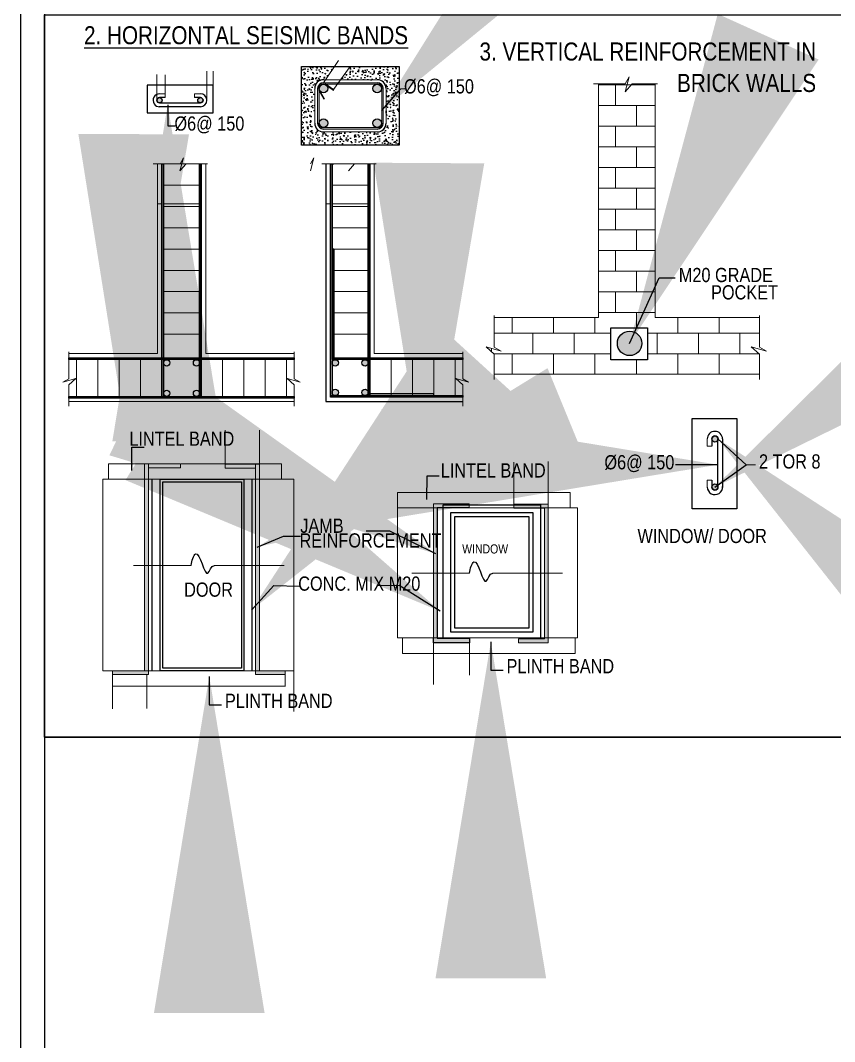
# Model space of a CAD drawing. Header units: metres. Extents: x 3750 to 6203, y 1588 to 3614.
# Drawn here: x 3829.11 to 3840, y 1618.74 to 1632.4 of the extents above; entities that cross this region are included whole.
import ezdxf

# ---------------------------------------------------------------- set-up
doc = ezdxf.new("R2010")
doc.units = ezdxf.units.M
doc.styles.add('style2a', font='swissc.ttf')
doc.styles.add('style3', font='swissc.ttf')
doc.dimstyles.new('Copy of APP', dxfattribs={"dimscale": 0, "dimtxt": 8, "dimasz": 4.5, "dimexe": 9, "dimexo": 9, "dimgap": 2, "dimtad": 0, "dimtih": 1, "dimtoh": 1, "dimzin": 4, "dimdsep": 46, "dimlunit": 4, "dimtxsty": 'style3', "dimblk": 'OPEN90', "dimblk1": 'OPEN90', "dimblk2": 'OBLIQUE', "dimcen": 0.09, "dimse1": 1, "dimse2": 1, "dimclrd": 4, "dimclre": 4, "dimclrt": 2, "dimadec": 0, "dimazin": 0, "dimtfac": 1, "dimtmove": 0, "dimatfit": 3, "dimfxl": 0, "dimtolj": 1, "dimtzin": 0, "dimarcsym": 0})

# ---------------------------------------------------------------- blocks, each defined once
blk = doc.blocks.new('_Oblique')
at = {"color": 0, "linetype": 'ByBlock', "lineweight": -2}
blk.add_line((-0.5, -0.5), (0.5, 0.5), dxfattribs=at)
blk = doc.blocks.new('_Open90')
at = {"color": 0, "linetype": 'ByBlock'}
for p, q in [((-0.5, 0.5), (0, 0)), ((0, 0), (-1, 0)), ((0, 0), (-0.5, -0.5))]:
    blk.add_line(p, q, dxfattribs=at)

msp = doc.modelspace()

# ---------------------------------------------------------------- hatches: boundary and pattern name
h = msp.add_hatch()
h.set_pattern_fill('AR-CONC', color=256, scale=0.019612, style=0)
h.set_pattern_definition([(50, (3866.22729, 1560.3444), (0.14066894, -0.01230694), [0.01470899, -0.16179885]), (355, (3866.2273, 1560.3444), (-0.02721189, 0.14751978), [0.0117672, -0.12943908]), (100.4514, (3866.23902, 1560.34338), (0.11345716, 0.13521276), [0.01250071, -0.13750786]), (46.1842, (3866.2273, 1560.38363), (0.20930712, -0.03246156), [0.0220635, -0.2426983]), (96.6356, (3866.24474, 1560.38092), (0.1833059, 0.1910438), [0.0187511, -0.20626176]), (351.1842, (3866.2273, 1560.38363), (0.18330573, 0.19104396), [0.0176508, -0.1941586]), (21, (3866.2469, 1560.37382), (0.1170653, -0.07896154), [0.01470899, -0.16179885]), (326, (3866.2469, 1560.37382), (0.04771896, 0.1422163), [0.0117672, -0.12943908]), (71.4514, (3866.25666, 1560.36724), (0.1647843, 0.06325462), [0.01250071, -0.13750786]), (37.5, (3866.227293, 1560.344404), (0.00238479, 0.065287082), [0, -0.12787012, 0, -0.13140028, 0, -0.12992938]), (7.5, (3866.22729, 1560.344404), (0.05159315, 0.077351953), [0, -0.07491777, 0, -0.124928324, 0, -0.049520254]), (327.5, (3866.18356, 1560.344404), (0.10469316, -0.004423457), [0, -0.049029955, 0, -0.15297346, 0, -0.20298401]), (317.5, (3866.16395, 1560.3444), (0.11437437, 0.01963257), [0, -0.06373894, 0, -0.10159007, 0, -0.14414807])])
h.paths.add_polyline_path([(3833.0454, 1631.4841, -0.4142136), (3833.1631, 1631.6018), (3833.1895, 1631.6018), (3833.3086, 1631.7783), (3832.8689, 1631.7783), (3832.8689, 1630.7271), (3834.1768, 1630.7271), (3834.1768, 1631.7783), (3833.5191, 1631.7783), (3833.3931, 1631.6018), (3833.8826, 1631.6018, -0.4142136), (3834.0003, 1631.4841), (3834.0003, 1631.0212, -0.4142136), (3833.8826, 1630.9036), (3833.1631, 1630.9036, -0.4142136), (3833.0454, 1631.0212)])
h = msp.add_hatch(color=256)
h.paths.add_polyline_path([(3833.8826, 1631.5625), (3833.1631, 1631.5625, 0.4142136), (3833.0846, 1631.4841), (3833.0846, 1631.0212, 0.4142136), (3833.1631, 1630.9428), (3833.8826, 1630.9428, 0.4142136), (3833.9611, 1631.0212), (3833.9611, 1631.4841, 0.4142136)])
h.paths.add_polyline_path([(3833.1631, 1631.5429, 0.4142136), (3833.1042, 1631.4841), (3833.1042, 1631.0212, 0.4142136), (3833.1631, 1630.9624), (3833.8826, 1630.9624, 0.4142136), (3833.9415, 1631.0212), (3833.9415, 1631.4841, 0.4142136), (3833.8826, 1631.5429)], flags=16)
h = msp.add_hatch(color=256)
h.paths.add_polyline_path([(3833.1964, 1631.5429), (3833.1795, 1631.5429), (3833.186, 1631.5383, -0.1104588), (3833.2069, 1631.5234), (3833.2979, 1631.4584), (3833.3036, 1631.4664)])
h.paths.add_polyline_path([(3833.1184, 1631.4458, -0.0993621), (3833.1071, 1631.466), (3833.1042, 1631.4711), (3833.1042, 1631.451), (3833.1665, 1631.3399), (3833.175, 1631.3447)])
h = msp.add_hatch(color=256)
h.paths.add_polyline_path([(3833.2069, 1631.5234), (3833.186, 1631.5383, 0.5368082), (3833.1042, 1631.4841, 0.0782378), (3833.1071, 1631.466), (3833.1184, 1631.4458, 0.6963652), (3833.2219, 1631.4841, 0.1847878)])
h.paths.add_polyline_path([(3833.9399, 1631.4841, 1), (3833.8222, 1631.4841, 1)])
h.paths.add_polyline_path([(3833.9399, 1631.0212, 1), (3833.8222, 1631.0212, 1)])
h.paths.add_polyline_path([(3833.1042, 1631.0212, 0.4142136), (3833.1631, 1630.9624, 0.4142136), (3833.2219, 1631.0212, 1)])
h = msp.add_hatch(color=256)
h.paths.add_polyline_path([(3831.006, 1631.3281, 0.3786809), (3830.9752, 1631.363), (3830.9709, 1631.363, 0.4130943), (3830.9357, 1631.328, 0.9981467)])
h.paths.add_polyline_path([(3831.5173, 1631.363, 0.4142136), (3831.4821, 1631.3279, 1), (3831.5524, 1631.3279, 0.4142136)])
for points in [[(3831.0246, 1630.4761), (3831.0021, 1630.4761), (3831.0021, 1627.3556), (3831.0246, 1627.3556)], [(3831.5295, 1630.4761), (3831.507, 1630.4761), (3831.507, 1627.3556), (3831.5295, 1627.3556)], [(3833.2777, 1630.4761), (3833.2552, 1630.4761), (3833.2552, 1627.3556), (3833.2777, 1627.3556)], [(3833.7826, 1630.4761), (3833.7601, 1630.4761), (3833.7601, 1627.3556), (3833.7826, 1627.3556)], [(3833.3023, 1629.337), (3833.2777, 1629.337), (3833.2777, 1627.8604), (3833.3023, 1627.8604)], [(3837.4197, 1628.0762, 1), (3837.0919, 1628.0762, 1)], [(3832.771, 1627.8604), (3832.771, 1627.8829), (3829.758, 1627.8829), (3829.758, 1627.8604)], [(3832.771, 1627.3443), (3832.771, 1627.3668), (3829.758, 1627.3668), (3829.758, 1627.3443)], [(3835.0253, 1627.3556), (3835.0253, 1627.3781), (3833.2552, 1627.3781), (3833.2552, 1627.3556)], [(3834.6382, 1627.3781), (3834.6382, 1627.4027), (3833.7826, 1627.4027), (3833.7826, 1627.3781)]]:
    msp.add_hatch(color=256).paths.add_polyline_path(points)
h = msp.add_hatch(color=256)
h.paths.add_polyline_path([(3831.1093, 1627.815, 1), (3831.0246, 1627.815, 1)])
h.paths.add_polyline_path([(3831.507, 1627.8263, 0.872712), (3831.4237, 1627.815, 0.872712), (3831.507, 1627.8036)])
h.paths.add_polyline_path([(3831.507, 1627.4194, 0.872712), (3831.4237, 1627.408, 0.3473341), (3831.4563, 1627.3668), (3831.4759, 1627.3668, 0.2729211), (3831.507, 1627.3967)])
h.paths.add_polyline_path([(3831.0246, 1627.408, 0.3473341), (3831.0571, 1627.3668), (3831.0768, 1627.3668, 0.3473341), (3831.1093, 1627.408, 1)])
h = msp.add_hatch(color=256)
h.paths.add_polyline_path([(3833.3625, 1627.8153, 1), (3833.2777, 1627.8153, 1)])
h.paths.add_polyline_path([(3833.7601, 1627.8267, 0.872712), (3833.6769, 1627.8153, 0.872712), (3833.7601, 1627.804)])
h.paths.add_polyline_path([(3833.7601, 1627.4307, 0.872712), (3833.6769, 1627.4193, 0.3473341), (3833.7095, 1627.3781), (3833.7291, 1627.3781, 0.2729211), (3833.7601, 1627.4079)])
h.paths.add_polyline_path([(3833.3625, 1627.4193, 1), (3833.2777, 1627.4193, 0.3473341), (3833.3103, 1627.3781), (3833.3299, 1627.3781, 0.3473341)])
h = msp.add_hatch(color=256)
h.paths.add_polyline_path([(3838.3959, 1626.1957, 0.3786809), (3838.3549, 1626.1595), (3838.3549, 1626.1544, 0.4130943), (3838.3961, 1626.113, 0.9981467)])
h.paths.add_polyline_path([(3838.3549, 1626.7972, 0.4142136), (3838.3963, 1626.7559, 1), (3838.3963, 1626.8386, 0.4142136)])
h = msp.add_hatch(color=256)
h.paths.add_polyline_path([(3830.8228, 1626.4133), (3831.2514, 1626.4133), (3831.2514, 1626.4653), (3830.7708, 1626.4653), (3830.7708, 1623.6973), (3830.3414, 1623.6973), (3830.3414, 1623.6454), (3830.8228, 1623.6454)])
h.paths.add_polyline_path([(3832.3072, 1626.4604), (3831.8485, 1626.4604), (3831.8485, 1626.4084), (3832.2552, 1626.4084), (3832.2552, 1623.6454), (3832.6524, 1623.6454), (3832.6524, 1623.6973), (3832.3072, 1623.6973)])
h = msp.add_hatch(color=256)
h.paths.add_polyline_path([(3834.6323, 1624.0723), (3834.6842, 1624.0723), (3835.1156, 1624.0723), (3835.1156, 1624.1321), (3834.6842, 1624.1321), (3834.6842, 1625.8785), (3835.1129, 1625.8785), (3835.1129, 1625.9304), (3834.6323, 1625.9304)])
h.paths.add_polyline_path([(3836.1688, 1625.9255), (3835.71, 1625.9255), (3835.71, 1625.8736), (3836.1167, 1625.8736), (3836.1167, 1624.1242), (3835.7714, 1624.1242), (3835.7714, 1624.0723), (3836.1688, 1624.0723)])

# ---------------------------------------------------------------- linework, layer by layer
at = {"lineweight": 13}
for p, q in [((3833.3628, 1631.8586), (3833.1631, 1631.5625)), ((3831.6037, 1631.3279), (3831.6037, 1631.7157)), ((3831.6863, 1631.3455), (3831.6863, 1631.7157)), ((3833.5191, 1631.7783), (3833.2989, 1631.4697)), ((3830.9357, 1631.3279), (3830.9354, 1631.6721)), ((3831.0477, 1631.363), (3831.0477, 1631.6665)), ((3833.1631, 1631.6018), (3833.8826, 1631.6018)), ((3837.2504, 1631.6418), (3837.1946, 1631.4391)), ((3837.1975, 1631.5478), (3837.2504, 1631.6418)), ((3833.0454, 1631.0212), (3833.0454, 1631.4841)), ((3833.0846, 1631.0212), (3833.0846, 1631.4841)), ((3833.0957, 1631.4663), (3833.1665, 1631.3399)), ((3833.1042, 1631.0212), (3833.1042, 1631.4841)), ((3833.1042, 1631.4711), (3833.175, 1631.3447)), ((3833.1631, 1631.5625), (3833.8826, 1631.5625)), ((3833.1631, 1631.5429), (3833.8826, 1631.5429)), ((3833.1795, 1631.5429), (3833.2979, 1631.4584)), ((3833.1852, 1631.5509), (3833.3036, 1631.4664)), ((3833.2979, 1631.4584), (3833.3036, 1631.4664)), ((3833.9415, 1631.4841), (3833.9415, 1631.0212)), ((3833.9611, 1631.4841), (3833.9611, 1631.0212)), ((3834.0003, 1631.4841), (3834.0003, 1631.0212)), ((3836.774, 1631.5478), (3837.1975, 1631.5478)), ((3836.8406, 1631.5478), (3836.8406, 1628.4229)), ((3836.8406, 1631.5343), (3837.5995, 1631.5343)), ((3837.0689, 1631.2574), (3837.0689, 1631.5343)), ((3837.1946, 1631.4391), (3837.2916, 1631.5478)), ((3837.2916, 1631.5478), (3837.6302, 1631.5478)), ((3837.3458, 1631.5343), (3837.3458, 1631.5478)), ((3837.5995, 1631.5478), (3837.5995, 1628.4229)), ((3830.9709, 1631.4142), (3831.0477, 1631.4142)), ((3831.0477, 1631.4142), (3831.0477, 1631.363)), ((3831.437, 1631.4143), (3831.5173, 1631.4143)), ((3831.437, 1631.4143), (3831.437, 1631.363)), ((3833.1665, 1631.3399), (3833.175, 1631.3447)), ((3836.8406, 1631.2574), (3837.5995, 1631.2574)), ((3837.3458, 1630.9805), (3837.3458, 1631.2574)), ((3833.8826, 1630.9624), (3833.1631, 1630.9624)), ((3833.8826, 1630.9428), (3833.1631, 1630.9428)), ((3833.8826, 1630.9036), (3833.1631, 1630.9036)), ((3836.8406, 1630.9805), (3837.5995, 1630.9805)), ((3837.0689, 1630.7037), (3837.0689, 1630.9805)), ((3836.8406, 1630.7037), (3837.5995, 1630.7037)), ((3837.3458, 1630.4268), (3837.3458, 1630.7037)), ((3830.8866, 1630.4761), (3831.2466, 1630.4761)), ((3831.5295, 1630.4761), (3831.0246, 1630.4761)), ((3831.2915, 1630.556), (3831.2441, 1630.3838)), ((3831.2441, 1630.3838), (3831.3265, 1630.4761)), ((3831.2466, 1630.4761), (3831.2915, 1630.556)), ((3831.3265, 1630.4761), (3831.6144, 1630.4761)), ((3833.0355, 1630.556), (3832.9881, 1630.3838)), ((3832.9906, 1630.4761), (3833.0355, 1630.556)), ((3833.1397, 1630.4761), (3833.4997, 1630.4761)), ((3833.7826, 1630.4761), (3833.2777, 1630.4761)), ((3833.4972, 1630.3838), (3833.5797, 1630.4761)), ((3833.5797, 1630.4761), (3833.8675, 1630.4761)), ((3830.9432, 1630.4721), (3830.9432, 1627.9418)), ((3831.0021, 1630.4721), (3831.0021, 1627.3556)), ((3831.5295, 1630.4721), (3831.5295, 1627.3556)), ((3831.5883, 1630.4721), (3831.5883, 1627.9418)), ((3833.2552, 1630.4721), (3833.2552, 1627.3556)), ((3833.7826, 1630.4721), (3833.7826, 1627.3556)), ((3833.8414, 1630.4721), (3833.8414, 1627.9418)), ((3836.8406, 1630.4268), (3837.5995, 1630.4268)), ((3837.0689, 1630.1499), (3837.0689, 1630.4268)), ((3831.507, 1630.1913), (3831.0246, 1630.1913)), ((3833.7601, 1630.1913), (3833.2777, 1630.1913)), ((3836.8406, 1630.1499), (3837.5995, 1630.1499)), ((3837.3458, 1629.873), (3837.3458, 1630.1499)), ((3831.0021, 1629.9403), (3830.9493, 1629.9403)), ((3831.507, 1629.9403), (3831.0246, 1629.9403)), ((3833.2552, 1629.9403), (3833.2025, 1629.9403)), ((3833.7601, 1629.9403), (3833.2777, 1629.9403)), ((3831.507, 1629.9065), (3831.0246, 1629.9065)), ((3833.7601, 1629.9065), (3833.2777, 1629.9065)), ((3836.8406, 1629.873), (3837.5995, 1629.873)), ((3837.0689, 1629.5962), (3837.0689, 1629.873)), ((3831.507, 1629.6218), (3831.0246, 1629.6218)), ((3833.7601, 1629.6218), (3833.2777, 1629.6218)), ((3836.8406, 1629.5962), (3837.5995, 1629.5962)), ((3837.3458, 1629.3193), (3837.3458, 1629.5962)), ((3831.507, 1629.337), (3831.0246, 1629.337)), ((3833.7601, 1629.337), (3833.2777, 1629.337)), ((3836.8406, 1629.3193), (3837.5995, 1629.3193)), ((3837.0689, 1629.0424), (3837.0689, 1629.3193)), ((3831.507, 1629.0522), (3831.0246, 1629.0522)), ((3833.7601, 1629.0522), (3833.2777, 1629.0522)), ((3836.8406, 1629.0424), (3837.5995, 1629.0424)), ((3837.3458, 1628.7655), (3837.3458, 1629.0424)), ((3831.507, 1628.7674), (3831.0246, 1628.7674)), ((3833.7601, 1628.7674), (3833.2777, 1628.7674)), ((3836.8406, 1628.7655), (3837.5995, 1628.7655)), ((3837.0689, 1628.4887), (3837.0689, 1628.7655)), ((3831.507, 1628.4826), (3831.0246, 1628.4826)), ((3833.7601, 1628.4826), (3833.2777, 1628.4826)), ((3835.4462, 1628.4479), (3835.4462, 1628.0244)), ((3836.8406, 1628.4887), (3837.5995, 1628.4887)), ((3837.3458, 1628.2839), (3837.3458, 1628.4887)), ((3838.9909, 1628.4479), (3838.9909, 1628.0244)), ((3836.8406, 1628.4229), (3835.4462, 1628.4229)), ((3835.6845, 1628.2118), (3835.6845, 1628.4229)), ((3836.2383, 1628.2118), (3836.2383, 1628.4229)), ((3836.792, 1628.2118), (3836.792, 1628.4229)), ((3838.9909, 1628.4229), (3837.5995, 1628.4229)), ((3837.8995, 1628.2118), (3837.8995, 1628.4229)), ((3838.4533, 1628.2118), (3838.4533, 1628.4229)), ((3831.507, 1628.1978), (3831.0246, 1628.1978)), ((3833.7601, 1628.1978), (3833.2777, 1628.1978)), ((3835.4462, 1628.2118), (3837.0047, 1628.2118)), ((3835.9614, 1627.9349), (3835.9614, 1628.2118)), ((3836.5151, 1627.9349), (3836.5151, 1628.2118)), ((3837.497, 1628.2118), (3838.9909, 1628.2118)), ((3837.6226, 1627.9349), (3837.6226, 1628.2118)), ((3838.1764, 1627.9349), (3838.1764, 1628.2118)), ((3838.7301, 1627.9349), (3838.7301, 1628.2118)), ((3835.5402, 1627.9715), (3835.3375, 1628.0274)), ((3835.3375, 1628.0274), (3835.4462, 1627.9304)), ((3835.4462, 1628.0244), (3835.5402, 1627.9715)), ((3838.8822, 1628.0274), (3838.9909, 1627.9304)), ((3839.0849, 1627.9715), (3838.8822, 1628.0274)), ((3838.9909, 1628.0244), (3839.0849, 1627.9715)), ((3829.758, 1627.9631), (3829.758, 1627.6031)), ((3830.9432, 1627.9418), (3829.758, 1627.9418)), ((3831.0021, 1627.8829), (3829.758, 1627.8829)), ((3829.8613, 1627.8829), (3829.8613, 1627.3556)), ((3830.1465, 1627.8829), (3830.1465, 1627.3556)), ((3830.4317, 1627.8829), (3830.4317, 1627.3556)), ((3830.7169, 1627.8829), (3830.7169, 1627.3556)), ((3831.0021, 1627.8829), (3831.0021, 1627.3556)), ((3831.507, 1627.8829), (3831.0246, 1627.8829)), ((3831.5295, 1627.8829), (3831.5295, 1627.3556)), ((3832.771, 1627.8829), (3831.5295, 1627.8829)), ((3832.771, 1627.9418), (3831.5883, 1627.9418)), ((3831.8147, 1627.8829), (3831.8147, 1627.3556)), ((3832.0998, 1627.8829), (3832.0998, 1627.3556)), ((3832.385, 1627.8829), (3832.385, 1627.3556)), ((3832.6702, 1627.8829), (3832.6702, 1627.3556)), ((3832.771, 1627.9631), (3832.771, 1627.6031)), ((3833.2552, 1627.8829), (3833.2552, 1627.3556)), ((3835.0241, 1627.8829), (3833.7826, 1627.8829)), ((3833.7826, 1627.8829), (3833.7826, 1627.3556)), ((3835.0241, 1627.9418), (3833.8414, 1627.9418)), ((3834.0678, 1627.8829), (3834.0678, 1627.3556)), ((3834.353, 1627.8829), (3834.353, 1627.3556)), ((3834.6382, 1627.8829), (3834.6382, 1627.3556)), ((3834.9234, 1627.8829), (3834.9234, 1627.3556)), ((3835.0241, 1627.9631), (3835.0241, 1627.6031)), ((3835.4076, 1627.9648), (3835.4076, 1628.008)), ((3835.4411, 1627.9349), (3837.0047, 1627.9349)), ((3835.4462, 1627.9304), (3835.4462, 1627.5917)), ((3835.6845, 1627.664), (3835.6845, 1627.9349)), ((3836.2383, 1627.664), (3836.2383, 1627.9349)), ((3836.792, 1627.664), (3836.792, 1627.9349)), ((3837.497, 1627.9349), (3838.9858, 1627.9349)), ((3837.8995, 1627.664), (3837.8995, 1627.9349)), ((3838.4533, 1627.664), (3838.4533, 1627.9349)), ((3838.9909, 1627.9304), (3838.9909, 1627.5917)), ((3832.771, 1627.8604), (3829.758, 1627.8604)), ((3837.3458, 1627.664), (3837.3458, 1627.8559)), ((3829.6781, 1627.5581), (3829.8503, 1627.6056)), ((3829.8503, 1627.6056), (3829.758, 1627.5232)), ((3832.6786, 1627.6056), (3832.771, 1627.5232)), ((3832.8509, 1627.5581), (3832.6786, 1627.6056)), ((3835.104, 1627.5581), (3834.9317, 1627.6056)), ((3834.9317, 1627.6056), (3835.0241, 1627.5232)), ((3836.8406, 1627.664), (3835.4462, 1627.664)), ((3838.9909, 1627.664), (3836.8406, 1627.664)), ((3829.758, 1627.6031), (3829.6781, 1627.5581)), ((3829.758, 1627.5232), (3829.758, 1627.2353)), ((3832.771, 1627.6031), (3832.8509, 1627.5581)), ((3832.771, 1627.5232), (3832.771, 1627.2353)), ((3835.0241, 1627.6031), (3835.104, 1627.5581)), ((3835.0241, 1627.5232), (3835.0241, 1627.2353)), ((3830.9432, 1627.3556), (3829.758, 1627.3556)), ((3832.771, 1627.3556), (3830.9432, 1627.3556)), ((3832.771, 1627.2967), (3829.758, 1627.2967)), ((3831.8485, 1626.4604), (3831.8485, 1626.9165)), ((3832.3072, 1626.4653), (3832.3072, 1626.9165)), ((3838.2945, 1626.7029), (3838.2945, 1626.7972)), ((3838.2945, 1626.7029), (3838.3549, 1626.7029)), ((3830.2895, 1626.4653), (3830.7189, 1626.4653)), ((3830.7189, 1626.4653), (3830.2895, 1626.4653)), ((3830.2895, 1626.4653), (3830.2895, 1626.2576)), ((3830.8228, 1626.4653), (3830.302, 1626.4653)), ((3830.7708, 1626.4653), (3831.2514, 1626.4653)), ((3830.7708, 1626.4653), (3831.2514, 1626.4653)), ((3830.7708, 1623.6973), (3830.7708, 1626.4653)), ((3830.7708, 1623.6973), (3830.7708, 1626.4653)), ((3830.8228, 1623.6454), (3830.8228, 1626.4653)), ((3831.2514, 1626.4133), (3830.8228, 1626.4133)), ((3830.8228, 1623.6454), (3830.8228, 1626.4133)), ((3831.2514, 1626.4653), (3831.2514, 1626.4133)), ((3831.262, 1626.4653), (3832.3072, 1626.4653)), ((3831.8485, 1626.4604), (3832.3072, 1626.4604)), ((3831.8485, 1626.4604), (3831.8485, 1626.4084)), ((3831.8485, 1626.4084), (3832.2552, 1626.4084)), ((3831.8485, 1626.4084), (3832.2457, 1626.4084)), ((3832.2552, 1626.4653), (3832.6005, 1626.4653)), ((3832.2552, 1626.4653), (3832.2552, 1623.6454)), ((3832.2552, 1626.4084), (3832.2552, 1623.6454)), ((3832.3072, 1626.4653), (3832.3072, 1623.6973)), ((3832.3072, 1626.4604), (3832.3072, 1623.6973)), ((3832.6005, 1626.4653), (3832.6005, 1626.2576)), ((3835.71, 1625.9255), (3835.71, 1626.4858)), ((3836.1688, 1625.9255), (3836.1688, 1626.4964)), ((3838.815, 1626.4528), (3838.9368, 1626.4528)), ((3830.2895, 1626.2576), (3830.2141, 1626.2576)), ((3830.2141, 1626.2576), (3830.2141, 1623.6973)), ((3830.2895, 1626.2576), (3832.6019, 1626.2576)), ((3832.6005, 1626.2576), (3832.7663, 1626.2576)), ((3832.7663, 1626.2576), (3832.7663, 1623.1527)), ((3838.2947, 1626.2448), (3838.3549, 1626.2448)), ((3838.2947, 1626.1544), (3838.2947, 1626.2448)), ((3834.1509, 1626.0827), (3834.1509, 1625.875)), ((3835.1235, 1626.0827), (3834.1509, 1626.0827)), ((3834.1509, 1626.0827), (3834.5804, 1626.0827)), ((3834.5804, 1626.0827), (3834.1509, 1626.0827)), ((3835.116, 1626.0827), (3836.1686, 1626.0827)), ((3836.1167, 1626.0827), (3836.462, 1626.0827)), ((3836.462, 1626.0827), (3836.462, 1625.875)), ((3834.1509, 1625.875), (3836.4633, 1625.875)), ((3834.1509, 1625.875), (3834.1509, 1624.1355)), ((3834.6323, 1625.9304), (3835.1129, 1625.9304)), ((3834.6323, 1625.9304), (3834.6842, 1625.9304)), ((3834.6323, 1625.9304), (3835.1129, 1625.9304)), ((3834.6323, 1625.9304), (3835.1129, 1625.9304)), ((3834.6323, 1624.0723), (3834.6323, 1625.9304)), ((3835.1129, 1625.8785), (3834.6842, 1625.8785)), ((3835.1129, 1625.8785), (3834.6842, 1625.8785)), ((3834.6842, 1624.1321), (3834.6842, 1625.8785)), ((3835.1129, 1625.9304), (3835.1129, 1625.8785)), ((3835.1129, 1625.9304), (3835.1129, 1625.8785)), ((3835.71, 1625.9255), (3836.1688, 1625.9255)), ((3835.71, 1625.9255), (3835.71, 1625.8736)), ((3835.71, 1625.8736), (3836.1167, 1625.8736)), ((3835.71, 1625.8736), (3836.1167, 1625.8736)), ((3836.1167, 1624.1242), (3836.1167, 1625.8736)), ((3836.1688, 1625.9255), (3836.1688, 1624.0722)), ((3836.4633, 1625.875), (3836.5613, 1625.875)), ((3836.5613, 1625.875), (3836.5613, 1624.1355)), ((3830.6215, 1625.1068), (3831.3945, 1625.1068)), ((3831.7039, 1625.1068), (3832.6366, 1625.1068)), ((3834.3426, 1625.0013), (3835.1156, 1625.0013)), ((3835.425, 1625.0013), (3836.3577, 1625.0013)), ((3834.2175, 1624.1355), (3834.1509, 1624.1355)), ((3834.2175, 1624.1355), (3834.2175, 1623.9279)), ((3834.647, 1624.1355), (3834.2175, 1624.1355)), ((3834.647, 1624.1355), (3834.2175, 1624.1355)), ((3834.6842, 1624.0723), (3834.6323, 1624.0723)), ((3834.6341, 1623.512), (3834.6341, 1624.0723)), ((3834.647, 1624.1355), (3836.5285, 1624.1355)), ((3835.1156, 1624.0723), (3834.6842, 1624.0723)), ((3835.1156, 1624.0723), (3834.6842, 1624.0723)), ((3835.1156, 1624.1022), (3835.1156, 1623.6388)), ((3835.7714, 1624.1242), (3835.7714, 1624.0723)), ((3835.7714, 1624.1242), (3836.1167, 1624.1242)), ((3835.7714, 1624.1242), (3836.1167, 1624.1242)), ((3835.7714, 1624.0723), (3836.1688, 1624.0723)), ((3835.7714, 1624.0723), (3836.1167, 1624.0723)), ((3836.5285, 1624.1355), (3836.5285, 1623.9279)), ((3836.5285, 1624.1355), (3836.5613, 1624.1355)), ((3834.2175, 1623.9279), (3836.5299, 1623.9279)), ((3834.2175, 1623.9279), (3834.647, 1623.9279)), ((3834.647, 1623.9279), (3834.2301, 1623.9279)), ((3834.647, 1623.9279), (3836.1833, 1623.9279)), ((3830.3414, 1623.6973), (3830.2141, 1623.6973)), ((3830.7708, 1623.6973), (3830.3414, 1623.6973)), ((3830.3414, 1623.6973), (3830.3414, 1623.4896)), ((3830.7708, 1623.6973), (3830.3414, 1623.6973)), ((3830.8228, 1623.6454), (3830.3414, 1623.6454)), ((3830.8228, 1623.6454), (3830.3414, 1623.6454)), ((3830.7708, 1623.6973), (3832.3072, 1623.6973)), ((3832.2552, 1623.6454), (3832.6524, 1623.6454)), ((3832.2552, 1623.6454), (3832.6524, 1623.6454)), ((3832.3072, 1623.6973), (3832.6524, 1623.6973)), ((3832.3072, 1623.6973), (3832.6524, 1623.6973)), ((3832.6524, 1623.6973), (3832.6524, 1623.6454)), ((3832.6524, 1623.6973), (3832.6524, 1623.4896)), ((3832.6524, 1623.6973), (3832.7663, 1623.6973)), ((3830.3426, 1623.1866), (3830.3426, 1623.6428)), ((3830.8012, 1623.1915), (3830.8012, 1623.6428)), ((3830.3414, 1623.4896), (3832.6538, 1623.4896)), ((3830.3414, 1623.4896), (3830.7708, 1623.4896)), ((3830.7708, 1623.4896), (3830.3539, 1623.4896)), ((3830.7708, 1623.4896), (3832.3072, 1623.4896))]:
    msp.add_line(p, q, dxfattribs=at)
for points in [[(3829.1113, 1686.913), (3829.1113, 1604.6326)], [(3829.4331, 1686.913), (3829.4331, 1604.6326)], [(3831.0477, 1631.363), (3830.9709, 1631.363)], [(3830.9709, 1631.2927), (3831.5173, 1631.2927)], [(3831.5173, 1631.363), (3831.437, 1631.363)], [(3831.5173, 1631.2414), (3830.9652, 1631.2414)], [(3831.0021, 1627.3556), (3831.0021, 1630.4761)], [(3831.0246, 1627.3556), (3831.0246, 1630.4761)], [(3831.507, 1627.3556), (3831.507, 1630.4761)], [(3831.507, 1630.4761), (3831.507, 1627.3556), (3831.507, 1627.3556)], [(3831.5295, 1627.3556), (3831.5295, 1630.4761)], [(3831.5295, 1630.4761), (3831.5295, 1627.3556), (3831.5295, 1627.3556)], [(3833.2552, 1627.3556), (3833.2552, 1630.4761)], [(3833.2777, 1627.8604), (3833.2777, 1630.4761)], [(3833.2798, 1630.4761), (3833.3023, 1630.4761)], [(3833.7601, 1630.4761), (3833.7601, 1627.3556), (3833.7601, 1627.3556)], [(3833.7601, 1627.3556), (3833.7601, 1630.4761)], [(3833.7826, 1630.4761), (3833.7826, 1627.3556), (3833.7826, 1627.3556)], [(3833.7826, 1627.3556), (3833.7826, 1630.4761)], [(3833.1964, 1630.4721), (3833.1964, 1627.2967), (3835.0241, 1627.2967)], [(3833.3023, 1629.337), (3833.3023, 1627.8829), (3833.7601, 1627.8829)], [(3833.3023, 1627.8829), (3835.0241, 1627.8829), (3835.0241, 1627.8604), (3833.2777, 1627.8604)], [(3838.3549, 1626.7972), (3838.3549, 1626.7029)], [(3838.4376, 1626.1544), (3838.4376, 1626.7972)], [(3838.498, 1626.7972), (3838.498, 1626.1478)], [(3830.8747, 1623.6973), (3830.8747, 1626.2576)], [(3832.2033, 1626.2576), (3832.2033, 1623.6973)], [(3838.3549, 1626.2448), (3838.3549, 1626.1544)], [(3834.6842, 1625.8785), (3834.6842, 1624.1321), (3835.1156, 1624.1321), (3835.1156, 1624.0723), (3834.6323, 1624.0723), (3834.6323, 1624.1321)], [(3834.7621, 1624.1355), (3834.7621, 1625.9174), (3836.0655, 1625.9174), (3836.0655, 1624.1355)]]:
    msp.add_lwpolyline(points)
for points in [[(3848.7431, 1642.1278), (3829.4331, 1642.1278), (3829.4331, 1622.8101), (3848.7431, 1622.8101)], [(3829.4331, 1632.4689), (3848.7431, 1632.4689), (3848.7431, 1622.8101), (3829.4331, 1622.8101)], [(3832.8689, 1631.7783), (3834.1768, 1631.7783), (3834.1768, 1630.7271), (3832.8689, 1630.7271)], [(3831.6863, 1631.531), (3830.8072, 1631.531), (3830.8072, 1631.16), (3831.6863, 1631.16)], [(3831.0021, 1630.4761), (3831.0246, 1630.4761), (3831.0246, 1627.3556), (3831.0021, 1627.3556)], [(3831.507, 1630.4761), (3831.5295, 1630.4761), (3831.5295, 1627.3556), (3831.507, 1627.3556)], [(3833.2552, 1630.4761), (3833.2777, 1630.4761), (3833.2777, 1627.3556), (3833.2552, 1627.3556)], [(3833.7601, 1630.4761), (3833.7826, 1630.4761), (3833.7826, 1627.3556), (3833.7601, 1627.3556)], [(3833.3023, 1629.337), (3833.2777, 1629.337), (3833.2777, 1627.8604), (3833.3023, 1627.8604)], [(3837.0047, 1628.2839), (3837.497, 1628.2839), (3837.497, 1627.8559), (3837.0047, 1627.8559)], [(3829.758, 1627.8829), (3832.771, 1627.8829), (3832.771, 1627.8604), (3829.758, 1627.8604)], [(3829.758, 1627.3668), (3832.771, 1627.3668), (3832.771, 1627.3443), (3829.758, 1627.3443)], [(3833.2552, 1627.3781), (3835.0253, 1627.3781), (3835.0253, 1627.3556), (3833.2552, 1627.3556)], [(3834.6382, 1627.3781), (3834.6382, 1627.4027), (3833.7826, 1627.4027), (3833.7826, 1627.3781)], [(3838.0934, 1625.8608), (3838.0934, 1627.0724), (3838.688, 1627.0724), (3838.688, 1625.8608)], [(3830.9785, 1626.2576), (3832.0995, 1626.2576), (3832.0995, 1623.6973), (3830.9785, 1623.6973)], [(3831.0131, 1626.223), (3832.0649, 1626.223), (3832.0649, 1623.7319), (3831.0131, 1623.7319)], [(3834.866, 1625.8136), (3835.9616, 1625.8136), (3835.9616, 1624.2129), (3834.866, 1624.2129)], [(3834.9179, 1625.7616), (3835.9097, 1625.7616), (3835.9097, 1624.2648), (3834.9179, 1624.2648)]]:
    msp.add_lwpolyline(points, close=True)
for centre, radius in [((3833.1631, 1631.4841), 0.0588), ((3833.881, 1631.4841), 0.0588), ((3830.9709, 1631.3281), 0.0352), ((3831.5173, 1631.3279), 0.0352), ((3833.1631, 1631.0212), 0.0588), ((3833.881, 1631.0212), 0.0588), ((3837.2558, 1628.0762), 0.1639), ((3831.067, 1627.815), 0.0424), ((3831.4661, 1627.815), 0.0424), ((3833.3201, 1627.8153), 0.0424), ((3833.7193, 1627.8153), 0.0424), ((3831.067, 1627.408), 0.0424), ((3831.4661, 1627.408), 0.0424), ((3833.3201, 1627.4193), 0.0424), ((3833.7193, 1627.4193), 0.0424), ((3838.3963, 1626.7972), 0.0414), ((3838.3959, 1626.1544), 0.0414)]:
    msp.add_circle(centre, radius)
for centre, radius, start, end in [((3833.1631, 1631.4841), 0.1177, 90, 180), ((3833.8826, 1631.4841), 0.1177, 0, 90), ((3833.1631, 1631.4841), 0.0784, 90, 180), ((3833.1631, 1631.4841), 0.0588, 90, 180), ((3833.8826, 1631.4841), 0.0784, 0, 90), ((3833.8826, 1631.4841), 0.0588, 0, 90), ((3830.9709, 1631.3277), 0.0865, 90, 273.73496), ((3830.9709, 1631.3279), 0.0352, 90, 270), ((3831.5173, 1631.3279), 0.0865, 270, 90), ((3831.5173, 1631.3279), 0.0352, 270, 90), ((3833.1631, 1631.0212), 0.1177, 180, 270), ((3833.1631, 1631.0212), 0.0784, 180, 270), ((3833.1631, 1631.0212), 0.0588, 180, 270), ((3833.8826, 1631.0212), 0.0784, 270, 0), ((3833.8826, 1631.0212), 0.0588, 270, 0), ((3833.8826, 1631.0212), 0.1177, 270, 0), ((3838.3963, 1626.7972), 0.1018, 0, 180), ((3838.3963, 1626.7972), 0.0414, 0, 180), ((3838.3965, 1626.1544), 0.1018, 180, 3.73496), ((3838.3963, 1626.1544), 0.0414, 180, 0)]:
    msp.add_arc(centre, radius, start, end)
for points in [[(3831.3945, 1625.1068), (3831.3985, 1625.1675), (3831.4896, 1625.4299), (3831.5952, 1624.8172), (3831.6584, 1625.1068), (3831.7039, 1625.1068)], [(3835.1156, 1625.0013), (3835.1196, 1625.0621), (3835.2107, 1625.3244), (3835.3163, 1624.7117), (3835.3795, 1625.0013), (3835.425, 1625.0013)]]:
    msp.add_open_spline(points, degree=3, knots=[5.519627, 5.519627, 5.519627, 5.519627, 13.0691856, 30.810908, 38.7069806, 38.7069806, 38.7069806, 38.7069806])

# ---------------------------------------------------------------- texts
at = {"style": 'style2a'}
for s, height, p in [('%%U2. HORIZONTAL SEISMIC BANDS', 0.241374, (3829.9617, 1632.0766)), ('%%C6@ 150', 0.19001, (3834.2396, 1631.4186)), ('%%C6@ 150', 0.19001, (3831.1703, 1630.9214)), ('M20 GRADE', 0.19001, (3837.9138, 1628.8953)), ('POCKET', 0.19001, (3838.3448, 1628.6634)), ('LINTEL BAND', 0.190012, (3830.5676, 1626.7057)), ('%%C6@ 150', 0.19001, (3836.9189, 1626.3909)), ('2 TOR 8', 0.19001, (3838.9857, 1626.4016)), ('LINTEL BAND', 0.190012, (3834.731, 1626.2817)), ('JAMB', 0.19001, (3832.8524, 1625.5418)), ('WINDOW/ DOOR', 0.190012, (3837.3614, 1625.4052)), ('REINFORCEMENT', 0.190012, (3832.8426, 1625.3456)), ('WINDOW', 0.12215, (3835.0176, 1625.2657)), ('DOOR', 0.19001, (3831.3, 1624.6874)), ('CONC. MIX M20', 0.190012, (3832.8255, 1624.7676)), ('PLINTH BAND', 0.190012, (3835.6102, 1623.6635)), ('PLINTH BAND', 0.190012, (3831.8458, 1623.1995))]:
    msp.add_text(s, height=height, dxfattribs=at).set_placement(p)
at = {"insert": (3839.7494, 1632.1001), "char_height": 0.241374, "width": 4.6833, "attachment_point": 3, "line_spacing_factor": 1.044996, "style": 'style2a'}
msp.add_mtext('3. VERTICAL REINFORCEMENT IN BRICK WALLS', dxfattribs=at)

# ---------------------------------------------------------------- leaders
for points in [[(3833.9415, 1631.1907), (3834.1981, 1631.482), (3834.2508, 1631.4832)], [(3837.2558, 1628.0762), (3837.6522, 1628.9536), (3837.8658, 1628.9536)], [(3831.0801, 1631.2671), (3831.0801, 1630.986), (3831.1816, 1630.986)], [(3830.6011, 1626.3744), (3830.6028, 1626.689), (3830.7639, 1626.689)], [(3834.547, 1625.9878), (3834.5488, 1626.3024), (3834.7098, 1626.3024)], [(3838.3959, 1626.1544), (3838.815, 1626.4528)], [(3832.1999, 1624.5087), (3832.4997, 1624.8375), (3832.8416, 1624.8302)], [(3834.6662, 1625.2621), (3834.0486, 1625.5649), (3833.7347, 1625.5649)], [(3832.2767, 1625.3511), (3832.6292, 1625.4958), (3832.8566, 1625.4958)], [(3834.725, 1624.4925), (3834.1727, 1624.8371), (3833.8747, 1624.8315)], [(3838.4376, 1626.4528), (3837.8692, 1626.4528)], [(3838.4376, 1626.7972), (3838.815, 1626.4528)], [(3835.4006, 1624.0833), (3835.4006, 1623.7038), (3835.564, 1623.7038)], [(3831.6362, 1623.6193), (3831.6362, 1623.2399), (3831.7996, 1623.2399)]]:
    msp.add_leader(points, dimstyle='Copy of APP', override={"dimscale": 1})

doc.saveas('drawing.dxf')
